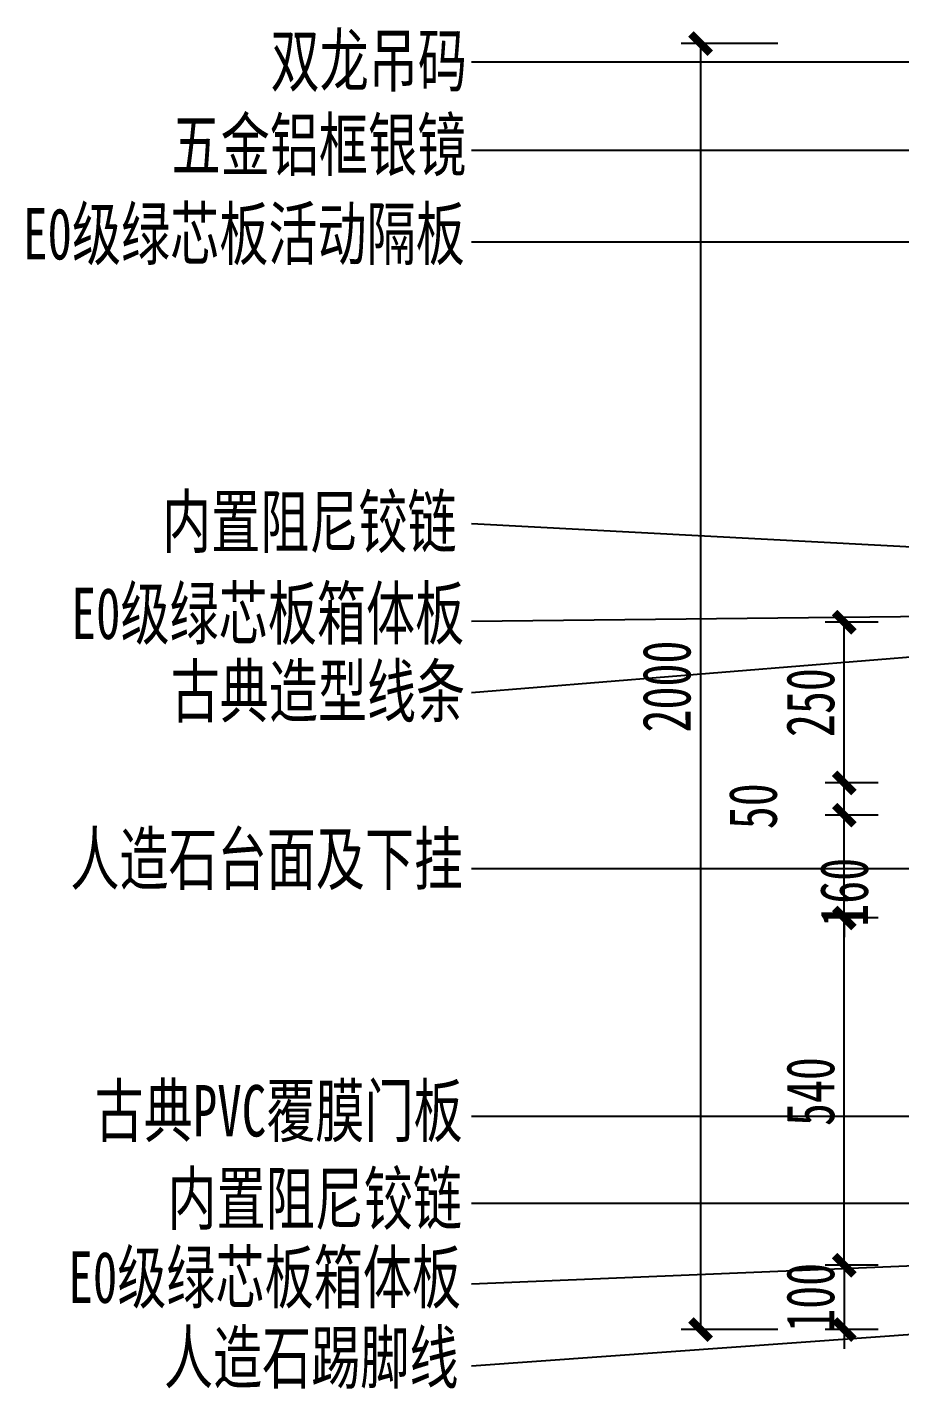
# Model space of a CAD drawing. Header units: millimetres. Extents: x 3104083 to 3173399, y -3165492 to -3044687.
# Drawn here: x 3141835 to 3143192, y -3141394 to -3139276 of the extents above; entities that cross this region are included whole.
import ezdxf

# ---------------------------------------------------------------- set-up
doc = ezdxf.new("R2010")
doc.units = ezdxf.units.MM
doc.header["$LTSCALE"] = 500
doc.header["$MEASUREMENT"] = 0
doc.header["$PDMODE"] = 2
doc.layers.get('0').update_dxf_attribs({"linetype": 'CONTINUOUS'})
doc.layers.get('DEFPOINTS').update_dxf_attribs({"linetype": 'CONTINUOUS'})
for name, color, linetype in [('D-节点尺寸', 5, 'CONTINUOUS'), ('P-完成面', 3, 'CONTINUOUS'), ('W-基础引线', 35, 'CONTINUOUS')]:
    doc.layers.add(name, color=color, linetype=linetype)
doc.styles.add('DIM', font='SimSun.ttf', dxfattribs={"width": 0.7})
doc.dimstyles.new('30', dxfattribs={"dimscale": 30, "dimtxt": 2.5, "dimasz": 1, "dimexe": 1, "dimexo": 1, "dimgap": 0.5, "dimtad": 1, "dimdec": 0, "dimzin": 0, "dimdsep": 46, "dimtxsty": 'DIM', "dimblk": 'ARCHTICK', "dimcen": 0, "dimclrd": 5, "dimclre": 5, "dimclrt": 35, "dimadec": 0, "dimazin": 0, "dimtfac": 0.5, "dimtdec": 0, "dimtix": 1, "dimtmove": 2, "dimatfit": 2, "dimldrblk": 'A', "dimfxl": 0, "dimtolj": 1, "dimtzin": 0, "dimlwd": -1, "dimlwe": -1, "dimarcsym": 0})
doc.dimstyles.new('基础引线', dxfattribs={"dimtxt": 3, "dimasz": 0.7, "dimexe": 2, "dimexo": 6, "dimgap": 1, "dimtad": 1, "dimdec": 0, "dimdsep": 46, "dimtxsty": 'Standard', "dimblk1": 'A', "dimblk2": 'A', "dimsah": 1, "dimcen": 3, "dimdle": 200, "dimclrd": 256, "dimclre": 256, "dimclrt": 2, "dimadec": 0, "dimazin": 0, "dimtfac": 1, "dimtdec": 0, "dimtix": 1, "dimtmove": 1, "dimatfit": 3, "dimldrblk": 'A', "dimfxl": 0, "dimtvp": 1, "dimtolj": 1, "dimtzin": 0, "dimarcsym": 0})

# ---------------------------------------------------------------- blocks, each defined once
blk = doc.blocks.new('_ArchTick')
at = {"color": 0, "linetype": 'ByBlock', "const_width": 0.4}
blk.add_lwpolyline([(-0.5, -0.5), (0.5, 0.5)], dxfattribs=at)
blk = doc.blocks.new('*D1870')
at = {"layer": 'DEFPOINTS', "color": 0, "ltscale": 100}
for p in [(3143188.5, -3139301.5), (3142882.1, -3141301.5), (3143188.5, -3141301.5)]:
    blk.add_point(p, dxfattribs=at)
at = {"layer": 'P-完成面', "color": 5, "ltscale": 100}
for p, q in [((3143002.1, -3139301.5), (3142852.1, -3139301.5)), ((3142882.1, -3139301.5), (3142882.1, -3141301.5)), ((3143002.1, -3141301.5), (3142852.1, -3141301.5))]:
    blk.add_line(p, q, dxfattribs=at)
at = {"layer": 'P-完成面', "color": 5, "ltscale": 100, "xscale": 30, "yscale": 30, "zscale": 30}
for p, rotation in [((3142882.1, -3139301.5), 90), ((3142882.1, -3141301.5), 270)]:
    blk.add_blockref('_ArchTick', p, dxfattribs=dict(at, rotation=rotation))
at = {"layer": 'P-完成面', "color": 35, "ltscale": 100, "insert": (3142829.6, -3140301.5), "char_height": 75, "attachment_point": 5, "rotation": 90, "style": 'DIM'}
blk.add_mtext('\\A1;2000', dxfattribs=at)
blk = doc.blocks.new('A')
for p, q in [((-1.435, 1.148), (-1.09, 1.437)), ((-1.09, 1.437), (0, 0)), ((-1.435, 1.148), (-0.369, 0)), ((-0.369, 0), (-2.127, 0)), ((-1.435, -1.148), (-0.369, 0)), ((-1.09, -1.437), (0, 0)), ((-1.435, -1.148), (-1.09, -1.437))]:
    blk.add_line(p, q)
for points in [[(-1.435, 1.148), (-1.09, 1.437), (-0.369, 0), (0, 0)], [(-1.435, -1.148), (-1.09, -1.437), (-0.369, 0), (0, 0)]]:
    blk.add_solid(points)
blk = doc.blocks.new('*D1873')
at = {"layer": 'DEFPOINTS', "color": 0, "ltscale": 100}
for p in [(3143105.7, -3140661.5), (3143188.5, -3140661.5), (3143188.5, -3141201.5)]:
    blk.add_point(p, dxfattribs=at)
at = {"layer": 'P-完成面', "color": 5, "ltscale": 100}
for p, q in [((3143158.5, -3140661.5), (3143075.7, -3140661.5)), ((3143105.7, -3141201.5), (3143105.7, -3140661.5)), ((3143158.5, -3141201.5), (3143075.7, -3141201.5))]:
    blk.add_line(p, q, dxfattribs=at)
at = {"layer": 'P-完成面', "color": 5, "ltscale": 100, "xscale": 30, "yscale": 30, "zscale": 30}
for p, rotation in [((3143105.7, -3140661.5), 90), ((3143105.7, -3141201.5), 270)]:
    blk.add_blockref('_ArchTick', p, dxfattribs=dict(at, rotation=rotation))
at = {"layer": 'P-完成面', "color": 35, "ltscale": 100, "insert": (3143053.2, -3140931.5), "char_height": 75, "attachment_point": 5, "rotation": 90, "style": 'DIM'}
blk.add_mtext('\\A1;540', dxfattribs=at)
blk = doc.blocks.new('*D1874')
at = {"layer": 'DEFPOINTS', "color": 0, "ltscale": 100}
for p in [(3143105.7, -3140501.5), (3143188.5, -3140501.5), (3143188.5, -3140661.5)]:
    blk.add_point(p, dxfattribs=at)
at = {"layer": 'P-完成面', "color": 5, "ltscale": 100}
for p, q in [((3143105.7, -3140501.5), (3143105.7, -3140471.5)), ((3143158.5, -3140501.5), (3143075.7, -3140501.5)), ((3143105.7, -3140661.5), (3143105.7, -3140501.5)), ((3143158.5, -3140661.5), (3143075.7, -3140661.5)), ((3143105.7, -3140661.5), (3143105.7, -3140691.5))]:
    blk.add_line(p, q, dxfattribs=at)
at = {"layer": 'P-完成面', "color": 5, "ltscale": 100, "xscale": 30, "yscale": 30, "zscale": 30}
for p, rotation in [((3143105.7, -3140501.5), 270), ((3143105.7, -3140661.5), 90)]:
    blk.add_blockref('_ArchTick', p, dxfattribs=dict(at, rotation=rotation))
at = {"layer": 'P-完成面', "color": 35, "ltscale": 100, "insert": (3143105.7, -3140621.5), "char_height": 75, "attachment_point": 5, "rotation": 90, "style": 'DIM'}
blk.add_mtext('\\A1;160', dxfattribs=at)
blk = doc.blocks.new('*D1875')
at = {"layer": 'DEFPOINTS', "color": 0, "ltscale": 100}
for p in [(3143105.7, -3140451.5), (3143188.5, -3140451.5), (3143188.5, -3140501.5)]:
    blk.add_point(p, dxfattribs=at)
at = {"layer": 'P-完成面', "color": 5, "ltscale": 100}
for p, q in [((3143158.5, -3140451.5), (3143075.7, -3140451.5)), ((3143105.7, -3140501.5), (3143105.7, -3140451.5)), ((3143158.5, -3140501.5), (3143075.7, -3140501.5))]:
    blk.add_line(p, q, dxfattribs=at)
at = {"layer": 'P-完成面', "color": 5, "ltscale": 100, "xscale": 30, "yscale": 30, "zscale": 30}
for p, rotation in [((3143105.7, -3140451.5), 90), ((3143105.7, -3140501.5), 270)]:
    blk.add_blockref('_ArchTick', p, dxfattribs=dict(at, rotation=rotation))
at = {"layer": 'P-完成面', "color": 35, "ltscale": 100, "insert": (3142963.8, -3140487.7), "char_height": 75, "attachment_point": 5, "rotation": 90, "style": 'DIM'}
blk.add_mtext('\\A1;50', dxfattribs=at)
blk = doc.blocks.new('*D1876')
at = {"layer": 'DEFPOINTS', "color": 0, "ltscale": 100}
for p in [(3143105.7, -3140201.5), (3143188.5, -3140201.5), (3143188.5, -3140451.5)]:
    blk.add_point(p, dxfattribs=at)
at = {"layer": 'P-完成面', "color": 5, "ltscale": 100}
for p, q in [((3143158.5, -3140201.5), (3143075.7, -3140201.5)), ((3143105.7, -3140451.5), (3143105.7, -3140201.5)), ((3143158.5, -3140451.5), (3143075.7, -3140451.5))]:
    blk.add_line(p, q, dxfattribs=at)
at = {"layer": 'P-完成面', "color": 5, "ltscale": 100, "xscale": 30, "yscale": 30, "zscale": 30}
for p, rotation in [((3143105.7, -3140201.5), 90), ((3143105.7, -3140451.5), 270)]:
    blk.add_blockref('_ArchTick', p, dxfattribs=dict(at, rotation=rotation))
at = {"layer": 'P-完成面', "color": 35, "ltscale": 100, "insert": (3143053.2, -3140326.5), "char_height": 75, "attachment_point": 5, "rotation": 90, "style": 'DIM'}
blk.add_mtext('\\A1;250', dxfattribs=at)
blk = doc.blocks.new('*D1877')
at = {"layer": 'DEFPOINTS', "color": 0, "ltscale": 100}
for p in [(3143188.5, -3141201.5), (3143105.7, -3141301.5), (3143188.5, -3141301.5)]:
    blk.add_point(p, dxfattribs=at)
at = {"layer": 'P-完成面', "color": 5, "ltscale": 100}
for p, q in [((3143105.7, -3141201.5), (3143105.7, -3141171.5)), ((3143158.5, -3141201.5), (3143075.7, -3141201.5)), ((3143105.7, -3141201.5), (3143105.7, -3141301.5)), ((3143158.5, -3141301.5), (3143075.7, -3141301.5)), ((3143105.7, -3141301.5), (3143105.7, -3141331.5))]:
    blk.add_line(p, q, dxfattribs=at)
at = {"layer": 'P-完成面', "color": 5, "ltscale": 100, "xscale": 30, "yscale": 30, "zscale": 30}
for p, rotation in [((3143105.7, -3141201.5), 270), ((3143105.7, -3141301.5), 90)]:
    blk.add_blockref('_ArchTick', p, dxfattribs=dict(at, rotation=rotation))
at = {"layer": 'P-完成面', "color": 35, "ltscale": 100, "insert": (3143053.2, -3141251.5), "char_height": 75, "attachment_point": 5, "rotation": 90, "style": 'DIM'}
blk.add_mtext('\\A1;100', dxfattribs=at)

msp = doc.modelspace()

# ---------------------------------------------------------------- texts
at = {"layer": 'D-节点尺寸', "color": 35, "ltscale": 100, "char_height": 80, "attachment_point": 5, "style": 'DIM'}
for s, width, insert in [('\\pi296.97;双龙吊码', 1165.50785, (3142217.433, -3139332.301)), ('五金铝框银镜', 753.67203, (3142288.358, -3139463.501)), ('E0级绿芯板活动隔板', 1436.18623, (3142171.629, -3139601.809)), ('\\pi242.67;内置阻尼铰链', 1375.53742, (3142152.12, -3140049.566)), ('E0级绿芯板箱体板', 1425.7352, (3142208.947, -3140192.147)), ('古典造型线条', 1031.57636, (3142286.735, -3140313.077)), ('{\\fSimSun|b0|i0|c134|p54;人造石台面及下挂}', 924.23227, (3142207.117, -3140573.838)), ('\\pi154.78;古典PVC覆膜门板', 842.03724, (3142148.212, -3140965.741)), ('\\pi242.67;内置阻尼铰链', 1674.26232, (3142160.508, -3141102.199)), ('E0级绿芯板箱体板', 1189.15585, (3142203.937, -3141224.589)), ('{\\fSimSun|b0|i0|c134|p54;人造石踢脚线}', 753.67203, (3142276.383, -3141349.238))]:
    msp.add_mtext_dynamic_manual_height_columns(s, width=width, gutter_width=400, heights=[0], dxfattribs=dict(at, insert=insert))

# ---------------------------------------------------------------- dimensions: what is measured, and where the dimension line sits
at = {"layer": 'P-完成面', "color": 251, "ltscale": 100}
for base, p1, p2, picture, middle in [((3142882.055, -3141301.478), (3143188.519, -3139301.478), (3143188.519, -3141301.478), '*D1870', (3142829.555, -3140301.478)), ((3143105.662, -3140201.478), (3143188.519, -3140451.478), (3143188.519, -3140201.478), '*D1876', (3143053.162, -3140326.478)), ((3143105.662, -3140661.478), (3143188.519, -3141201.478), (3143188.519, -3140661.478), '*D1873', (3143053.162, -3140931.478)), ((3143105.662, -3141301.478), (3143188.519, -3141201.478), (3143188.519, -3141301.478), '*D1877', (3143053.162, -3141251.478))]:
    dim = msp.add_linear_dim(base=base, p1=p1, p2=p2, angle=90, dimstyle='30', dxfattribs=at)
    dim.commit()
    dim.dimension.update_dxf_attribs({"geometry": picture, "text_midpoint": middle})
for base, p1, p2, picture, middle in [((3143105.662, -3140451.478), (3143188.519, -3140501.478), (3143188.519, -3140451.478), '*D1875', (3142963.832, -3140487.746)), ((3143105.662, -3140501.478), (3143188.519, -3140661.478), (3143188.519, -3140501.478), '*D1874', (3143105.662, -3140621.478))]:
    dim = msp.add_linear_dim(base=base, p1=p1, p2=p2, angle=90, dimstyle='30', dxfattribs=at)
    dim.commit()
    dim.dimension.update_dxf_attribs({"geometry": picture, "text_midpoint": middle, "dimtype": 160})

# ---------------------------------------------------------------- leaders
at = {"layer": 'W-基础引线'}
for points in [[(3143286.458, -3139330.372), (3142525.71, -3139330.372)], [(3143383.996, -3139467.868), (3142525.71, -3139467.868)], [(3143352.131, -3139610.265), (3142525.71, -3139610.265)], [(3143325.929, -3140090.711), (3142525.71, -3140048.329)], [(3143317.092, -3140192.038), (3142525.71, -3140200.222)], [(3143374.084, -3140242.58), (3142525.71, -3140311.562)], [(3143624.912, -3140584.914), (3142525.71, -3140584.914)], [(3143672.453, -3140970.053), (3142525.71, -3140970.053)], [(3143616.056, -3141105.675), (3142525.71, -3141105.675)], [(3143347.092, -3141197.002), (3142525.71, -3141231.207)], [(3143585.364, -3141282.342), (3142525.71, -3141358.326)]]:
    msp.add_leader(points, dimstyle='基础引线', override={"dimasz": 20}, dxfattribs=at)

doc.saveas('drawing.dxf')
